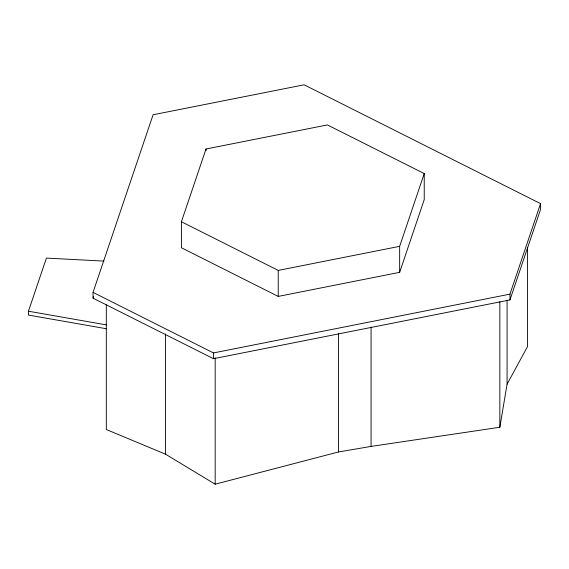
<?xml version="1.0" encoding="UTF-8"?>
<svg xmlns="http://www.w3.org/2000/svg" width="569" height="569" viewBox="0 0 569 569"><rect width="100%" height="100%" fill="white"/><g stroke="black" fill="none" stroke-linecap="round" stroke-linejoin="round"><path stroke-width="0.85" d="M106.318 304.884L106.318 429.524L165.465 454.162L215.182 484.198L338.47 451.971L371.066 446.416L499.845 427.255L507.079 384.182L507.079 300.204M106.275 328.718L28.45 315.077L28.45 311.222L46.416 258.084L103.956 261.1M93.039 292.381L153.089 114.76L304.138 84.802L540.55 203.638L540.55 209.42L509.959 299.92L213.496 358.705L93.039 298.163L93.039 292.381L213.496 352.929L509.959 294.137L540.55 203.638M93.039 298.163L93.608 296.477M181.419 221.739L206.006 149L327.424 124.924L424.239 173.588L424.239 199.591L399.651 272.338L278.234 296.413L181.419 247.743L181.419 221.739L278.234 270.41L399.651 246.334L424.239 173.588M507.079 384.182L527.506 346.606L527.506 247.6M28.45 311.222L106.275 324.871M509.959 294.137L509.959 299.92M499.845 301.741L499.845 427.255M399.651 246.334L399.651 272.338M371.066 327.09L371.066 446.416M338.47 333.519L338.47 451.971M278.234 270.41L278.234 296.413M215.182 357.794L215.182 484.198M213.496 352.929L213.496 358.705M206.006 149L206.006 150.735M165.465 333.946L165.465 454.162"/></g></svg>
